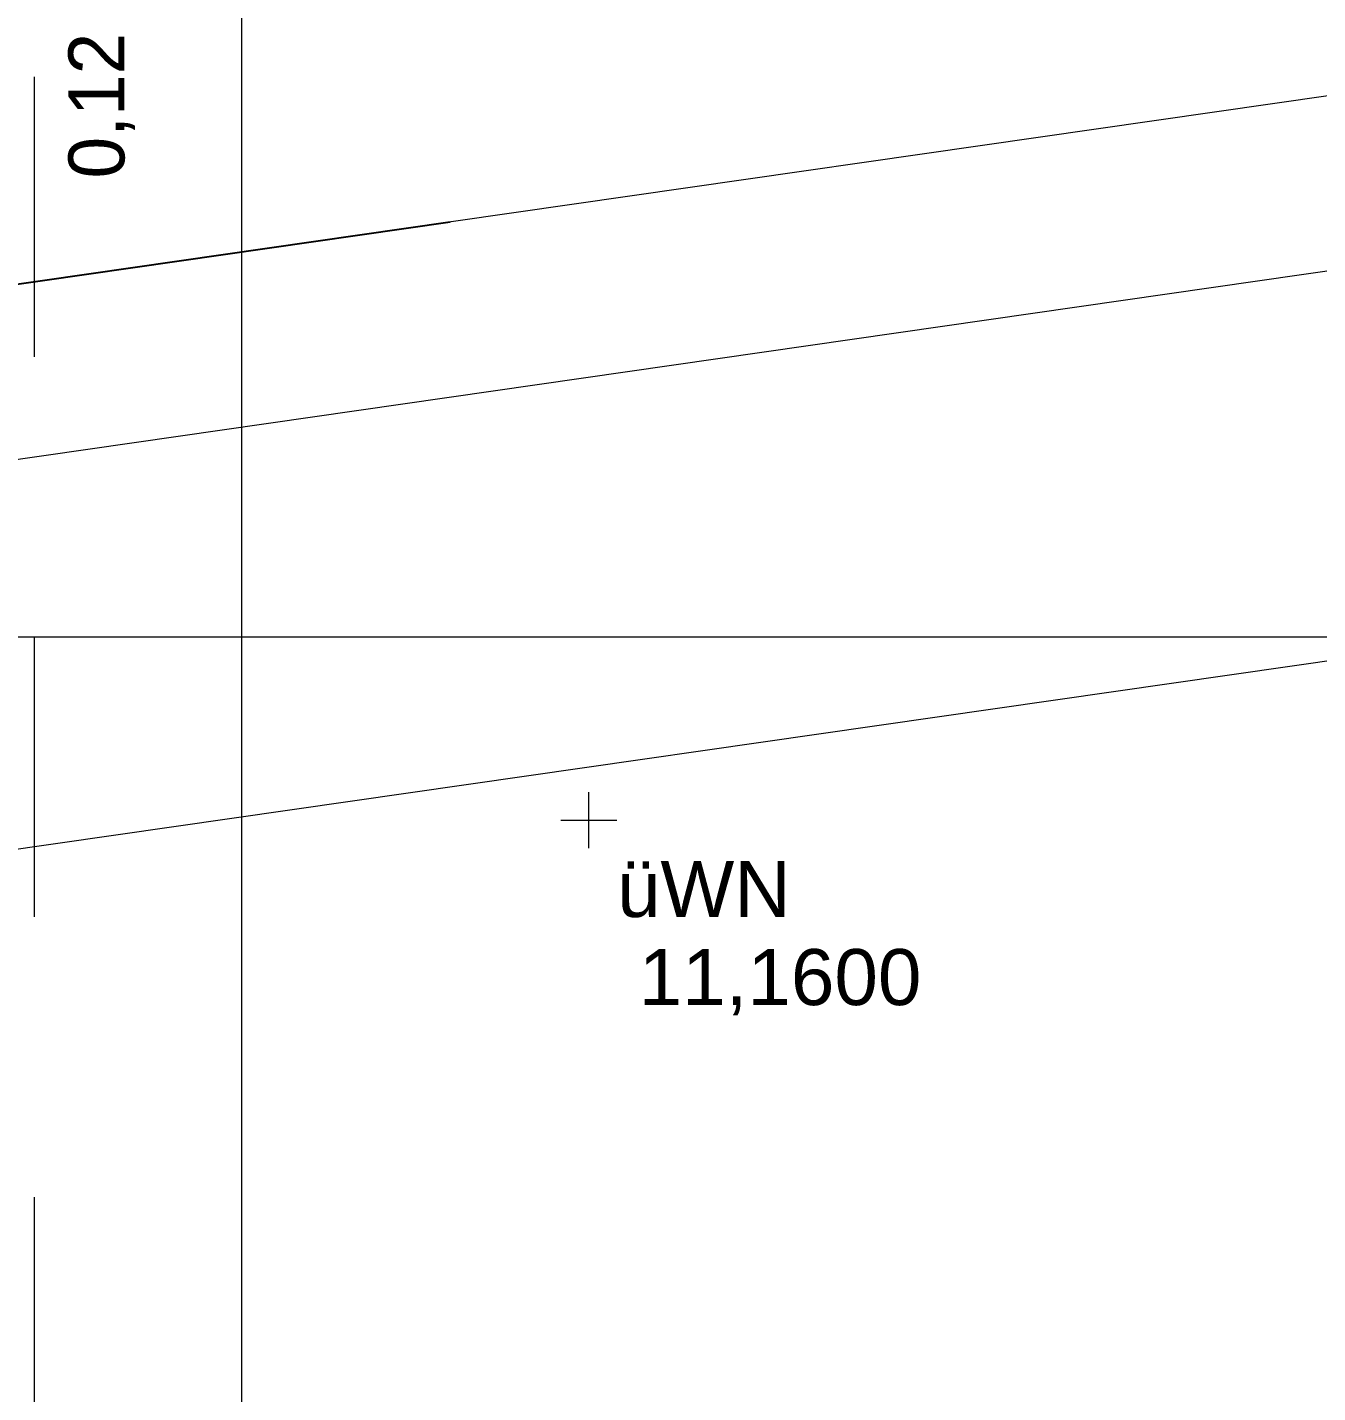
# Model space of a CAD drawing. Header units: metres. Extents: x -3 to 205, y -18 to 45.
# Drawn here: x 44.018 to 46.321, y -14.353 to -11.915 of the extents above; entities that cross this region are included whole.
import ezdxf

# ---------------------------------------------------------------- set-up
doc = ezdxf.new("R2010")
doc.units = ezdxf.units.M
doc.header["$MEASUREMENT"] = 0
doc.linetypes.add('Grenzlinie', pattern=[0.008, 0.003, -0.005])
doc.linetypes.add('Untersicht', pattern=[0.001, 0.0005, -0.0005])
for name, color, linetype in [('1._1.Stock  PP STG2_4_000 Achsraster', 7, 'Continuous'), ('1._1.Stock  PP STG2_4_851 Marker Schnitt', 7, 'Continuous'), ('1._1.Stock  PP STG2_4_910 Allgemein Lageplan Höhen', 7, 'Continuous'), ('1._1.Stock  PP STG2_4_950 Polierplan Bemaßung', 7, 'Continuous'), ('1._1.Stock  PP STG2_4_Neubau_840 Baulinien', 7, 'Continuous')]:
    doc.layers.add(name, color=color, linetype=linetype)
doc.styles.add('ERSTELLTER_STIL_1', font='arial.ttf')
doc.styles.add('ERSTELLTER_STIL_2', font='')
doc.styles.get('ERSTELLTER_STIL_2').set_extended_font_data('Eurostile')
doc.linetypes.add('Grenze Grundstück', pattern='A,0,[1,415_260415_PP_VA_1_4 1 St1.Shx,S=0.00031746,R=0,X=0,Y=0],-0.04,0', length=0.04)

msp = doc.modelspace()

# ---------------------------------------------------------------- linework, layer by layer
at = {"layer": '1._1.Stock  PP STG2_4_000 Achsraster', "color": 5, "linetype": 'Continuous', "lineweight": 0, "ltscale": 1000}
for p, q in [((44.4, 1.9963), (44.4, -16.0037)), ((30.9, -13.0037), (53.4, -13.0037))]:
    msp.add_line(p, q, dxfattribs=at)
at = {"layer": '1._1.Stock  PP STG2_4_851 Marker Schnitt', "color": 7, "linetype": 'Untersicht', "lineweight": 13, "ltscale": 1000}
msp.add_line((44.03, 1.9963), (44.03, -15.6487), dxfattribs=at)
at = {"layer": '1._1.Stock  PP STG2_4_910 Allgemein Lageplan Höhen', "color": 7, "linetype": 'Continuous', "lineweight": 13, "ltscale": 1000}
for p, q in [((45.0202, -13.381), (45.0202, -13.281)), ((44.9702, -13.331), (45.0702, -13.331))]:
    msp.add_line(p, q, dxfattribs=at)
at = {"layer": '1._1.Stock  PP STG2_4_950 Polierplan Bemaßung', "color": 1, "linetype": 'Continuous', "lineweight": 13, "ltscale": 1000, "true_color": 0xfb0106}
for p, q in [((32.5108, -14.339), (51.2926, -11.6374)), ((51.4087, -12.3184), (32.71, -15.0043))]:
    msp.add_line(p, q, dxfattribs=at)
at = {"layer": '1._1.Stock  PP STG2_4_Neubau_840 Baulinien', "color": 76, "linetype": 'Grenze Grundstück', "lineweight": 13, "ltscale": 1000, "true_color": 0x3f7f02, "flags": 128}
msp.add_lwpolyline([(51.314, 1.9963), (51.3035, 0.426), (51.2486, -11.3318), (32.4665, -14.0306), (32.4591, 1.9963)], dxfattribs=at)
at = {"layer": '1._1.Stock  PP STG2_4_Neubau_840 Baulinien', "color": 1, "linetype": 'Grenzlinie', "lineweight": 25, "ltscale": 1000, "true_color": 0xfb0106, "flags": 128}
msp.add_lwpolyline([(29.3775, -17.8848), (32.5189, -17.4224), (32.4665, -14.0306), (51.2486, -11.3318), (56.3775, -10.5132)], dxfattribs=at)

# ---------------------------------------------------------------- texts
at = {"layer": '1._1.Stock  PP STG2_4_910 Allgemein Lageplan Höhen', "color": 7, "linetype": 'Continuous', "lineweight": 13, "char_height": 0.1, "attachment_point": 1, "style": 'ERSTELLTER_STIL_1'}
for s, insert in [('\\A1;{\\pql;\\fArial|b0|i0|c0|p0;\\W1.000000;üWN}', (45.0702, -13.4038)), ('\\A1;{\\pql;\\fArial|b0|i0|c0|p0;\\W1.000000; 11,1600}', (45.0702, -13.561))]:
    msp.add_mtext(s, dxfattribs=dict(at, insert=insert))
at = {"layer": '1._1.Stock  PP STG2_4_950 Polierplan Bemaßung', "color": 6, "linetype": 'Continuous', "lineweight": 13, "true_color": 0xfb02fe, "insert": (44.2095, -12.1851), "char_height": 0.1, "width": 0.306373, "attachment_point": 7, "rotation": 90, "style": 'ERSTELLTER_STIL_2'}
msp.add_mtext('\\A1;{\\pql;\\fEurostile|b0|i0|c0|p0;\\W1.000000;0,12}', dxfattribs=at)

doc.saveas('drawing.dxf')
